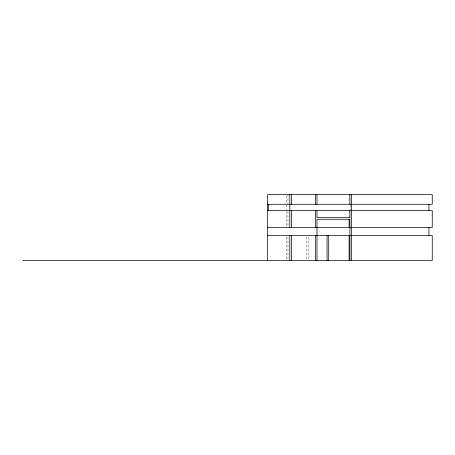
<?xml version="1.0" encoding="UTF-8"?>
<svg xmlns="http://www.w3.org/2000/svg" width="455" height="455" viewBox="0 0 455 455"><rect width="100%" height="100%" fill="white"/><g stroke="black" fill="none" stroke-linecap="round" stroke-linejoin="round"><path stroke-width="0.34" stroke-dasharray="2.27 1.71" d="M350.742 204.977L350.742 209.869M349.099 194.569L349.099 203.59M349.099 211.268L349.099 216.916M308.342 236.93L308.342 259.049M306.698 236.93L306.698 259.049M287.969 194.569L287.969 203.59M287.969 211.268L287.969 226.795M287.969 236.93L287.969 259.049M286.32 195.957L286.32 203.59M286.32 204.977L286.32 209.869M286.32 211.268L286.32 227.5M286.32 236.93L286.32 259.049"/><path stroke-width="0.68" d="M267.591 204.284L432.25 204.284L432.25 194.569L267.591 194.569L267.591 260.431M267.591 210.563L432.25 210.563L432.25 227.5L267.591 227.5M267.591 235.548L432.25 235.548L432.25 260.431L22.75 260.431M428.957 204.284L428.957 210.563M428.957 227.5L428.957 235.548M351.567 194.569L351.567 260.431M349.918 194.569L349.918 204.284M349.918 210.563L349.918 217.621L316.987 217.621L316.987 210.563M349.918 260.431L349.918 219.264L316.987 219.264L316.987 260.431M349.099 219.031L349.099 227.5M349.099 235.548L349.099 260.431M328.72 235.548L328.72 260.431M327.071 235.548L327.071 260.431M316.987 194.569L316.987 204.284M315.343 194.569L315.343 204.284M315.343 210.563L315.343 227.5M315.343 235.548L315.343 260.431M291.467 194.569L291.467 204.284M291.467 210.563L291.467 227.5M291.467 235.548L291.467 260.431M289.818 194.569L289.818 227.5M289.818 235.548L289.818 260.431M268.416 204.284L268.416 210.563"/></g></svg>
